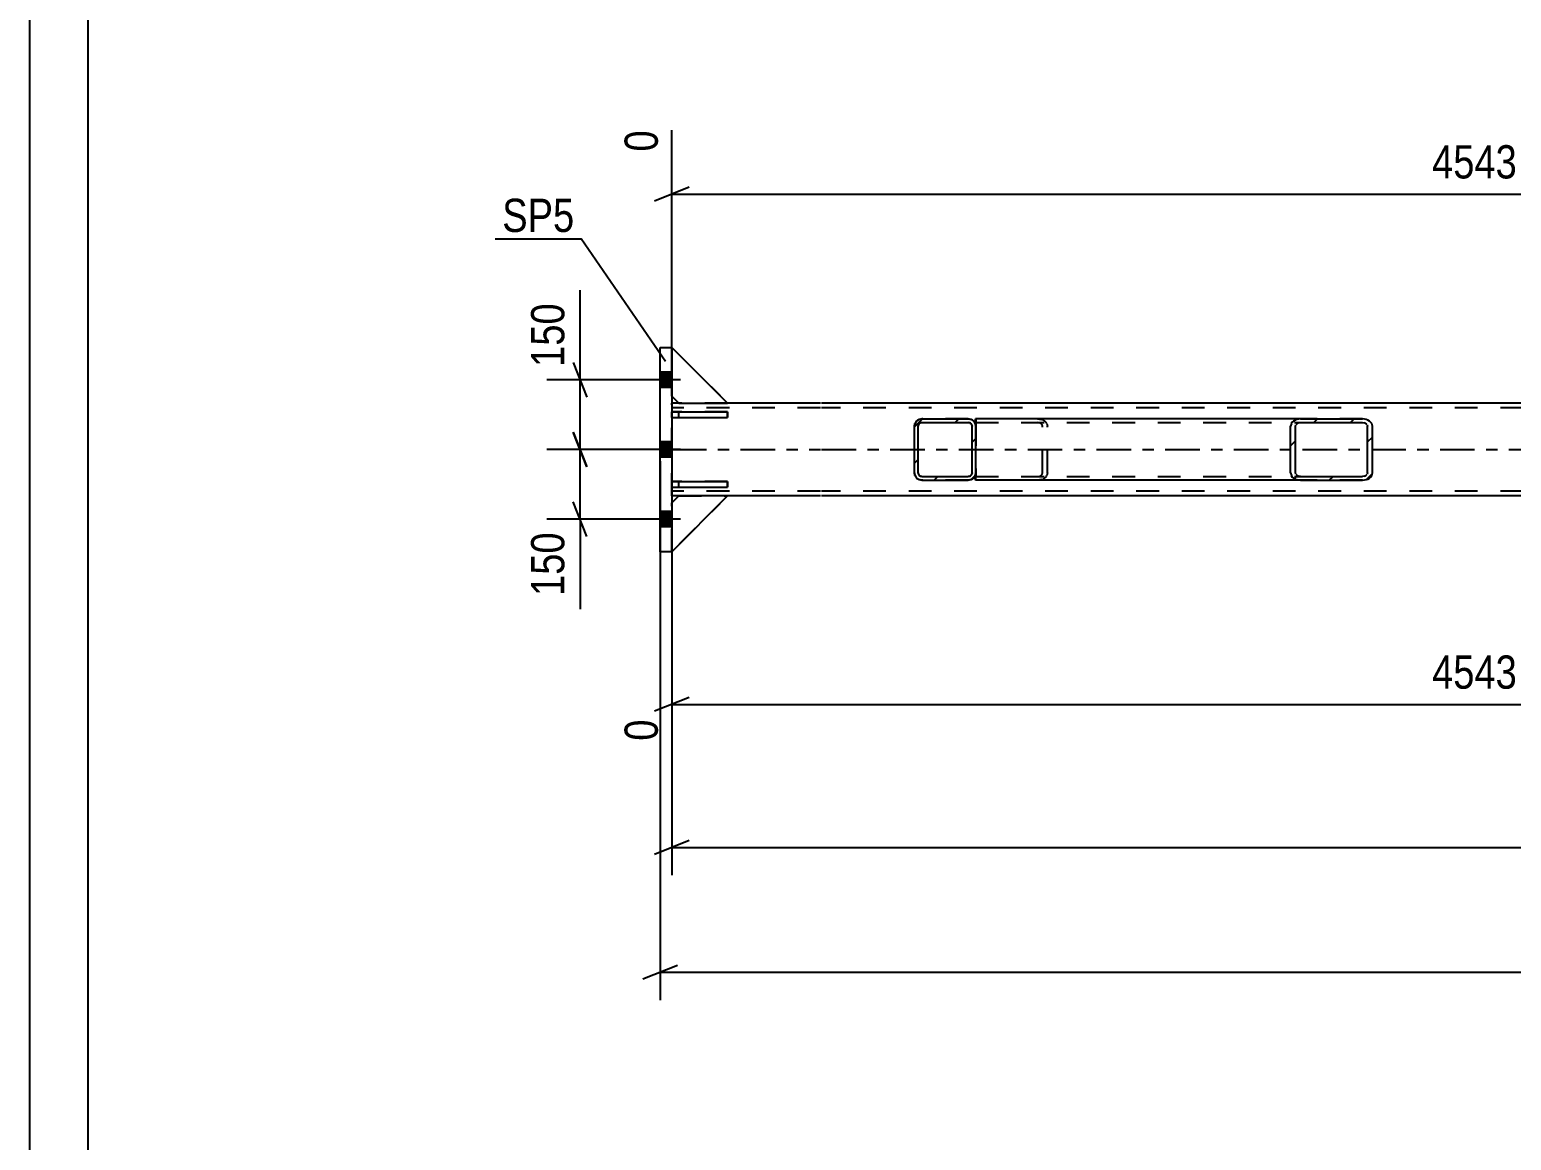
# Model space of a CAD drawing. Header units: millimetres. Extents: x 0 to 841, y 0 to 594.
# Drawn here: x 0 to 127.6, y 167.2 to 262.9 of the extents above; entities that cross this region are included whole.
import ezdxf

# ---------------------------------------------------------------- set-up
doc = ezdxf.new("R2010")
doc.units = ezdxf.units.MM
doc.linetypes.add('DXK_LINE_DOT2', pattern=[3.9198, 1.9599, -1.9599])
doc.linetypes.add('DXK_LINE_DOT3', pattern=[5.9187, 2.979, -0.9799, 0.9799, -0.9799])
doc.styles.add('Arial Narrow', font='ARIALN.TTF', dxfattribs={"height": 0.2})

# ---------------------------------------------------------------- blocks, each defined once
blk = doc.blocks.new('Unknown-761549750-1135')
at = {"color": 5, "linetype": 'Continuous'}
for p, q in [((0, 594), (0, 0)), ((5, 589), (5, 5))]:
    blk.add_line(p, q, dxfattribs=at)
blk = doc.blocks.new('Part-761549750-3082 - 3031')
at = {"color": 2, "linetype": 'Continuous'}
for p, q in [((55.3, 229.98), (55.3, 229.98)), ((55.3, 229.98), (60.1, 229.98)), ((55.3, 229.98), (55.3, 229.5)), ((60.1, 229.98), (60.1, 229.5)), ((55.3, 229.5), (55.3, 229.5)), ((55.3, 229.5), (60.1, 229.5))]:
    blk.add_line(p, q, dxfattribs=at)
at = {"color": 7, "linetype": 'DXK_LINE_DOT2'}
for p, q in [((55.3, 229.5), (55.3, 229.98)), ((55.9, 229.5), (55.9, 229.98))]:
    blk.add_line(p, q, dxfattribs=at)
blk = doc.blocks.new('Part-761549750-3072 - 3031')
at = {"color": 2, "linetype": 'Continuous'}
for p, q in [((60.1, 230.74), (55.3, 235.54)), ((55.9, 230.74), (55.3, 231.34)), ((55.9, 230.74), (60.1, 230.74))]:
    blk.add_line(p, q, dxfattribs=at)
at = {"color": 7, "linetype": 'DXK_LINE_DOT2'}
for p, q in [((55.3, 235.54), (55.3, 231.34)), ((55.3, 235.54), (55.3, 235.54)), ((55.3, 235.54), (60.1, 230.74)), ((55.3, 231.34), (55.3, 235.54)), ((55.3, 231.34), (55.3, 231.34)), ((55.3, 231.34), (55.9, 230.74))]:
    blk.add_line(p, q, dxfattribs=at)
blk = doc.blocks.new('Part-761549750-3053 - 3031')
at = {"color": 2, "linetype": 'Continuous'}
for p, q in [((55.9, 230.74), (55.3, 230.74)), ((68.1, 230.74), (60.1, 230.74)), ((555.88, 230.74), (68.2, 230.74)), ((55.9, 222.74), (55.3, 222.74)), ((68.1, 222.74), (60.1, 222.74)), ((555.88, 222.74), (68.2, 222.74))]:
    blk.add_line(p, q, dxfattribs=at)
at = {"color": 7, "linetype": 'DXK_LINE_DOT2'}
for p, q in [((55.3, 222.74), (55.3, 230.74)), ((68.1, 230.34), (55.3, 230.34)), ((60.1, 230.74), (55.9, 230.74)), ((555.88, 230.34), (68.2, 230.34)), ((68.1, 223.14), (55.3, 223.14)), ((60.1, 222.74), (55.9, 222.74)), ((555.88, 223.14), (68.2, 223.14))]:
    blk.add_line(p, q, dxfattribs=at)
at = {"color": 7, "linetype": 'DXK_LINE_DOT3'}
for p, q in [((55.3, 226.74), (68.1, 226.74)), ((68.2, 226.74), (555.88, 226.74))]:
    blk.add_line(p, q, dxfattribs=at)
blk = doc.blocks.new('Part-761549750-3076 - 3031')
at = {"color": 7, "linetype": 'DXK_LINE_DOT2'}
for p, q in [((55.3, 222.14), (55.9, 222.74)), ((60.1, 222.74), (55.3, 217.94)), ((55.3, 222.14), (55.9, 222.74)), ((55.3, 217.94), (60.1, 222.74)), ((55.3, 217.94), (55.3, 222.14)), ((55.3, 222.14), (55.3, 222.14)), ((55.3, 217.94), (55.3, 222.14)), ((55.9, 222.74), (60.1, 222.74)), ((55.3, 217.94), (55.3, 217.94))]:
    blk.add_line(p, q, dxfattribs=at)
blk = doc.blocks.new('Part-761549750-3088 - 3031')
at = {"color": 7, "linetype": 'DXK_LINE_DOT2'}
for p, q in [((60.1, 229.98), (55.3, 229.98)), ((55.3, 229.5), (55.3, 229.98)), ((55.3, 229.98), (55.3, 229.5)), ((55.9, 229.5), (55.9, 229.98)), ((60.1, 229.5), (60.1, 229.98)), ((55.3, 229.5), (60.1, 229.5))]:
    blk.add_line(p, q, dxfattribs=at)
blk = doc.blocks.new('Part-761549750-3071 - 3031')
at = {"color": 7, "linetype": 'DXK_LINE_DOT2'}
for p, q in [((60.1, 230.74), (55.3, 235.54)), ((55.3, 235.54), (55.3, 231.34)), ((55.3, 235.54), (55.3, 235.54)), ((55.3, 235.54), (60.1, 230.74)), ((55.3, 231.34), (55.3, 235.54)), ((55.9, 230.74), (55.3, 231.34)), ((55.3, 231.34), (55.3, 231.34)), ((55.3, 231.34), (55.9, 230.74)), ((55.9, 230.74), (60.1, 230.74))]:
    blk.add_line(p, q, dxfattribs=at)
blk = doc.blocks.new('Part-761549750-3073 - 3031')
at = {"color": 7, "linetype": 'DXK_LINE_DOT2'}
for p, q in [((60.1, 230.74), (55.3, 235.54)), ((55.3, 235.54), (55.3, 231.34)), ((55.3, 235.54), (55.3, 235.54)), ((55.3, 235.54), (60.1, 230.74)), ((55.3, 231.34), (55.3, 235.54)), ((55.9, 230.74), (55.3, 231.34)), ((55.3, 231.34), (55.3, 231.34)), ((55.3, 231.34), (55.9, 230.74)), ((55.9, 230.74), (60.1, 230.74))]:
    blk.add_line(p, q, dxfattribs=at)
blk = doc.blocks.new('Part-761549750-3074 - 3031')
at = {"color": 7, "linetype": 'DXK_LINE_DOT2'}
for p, q in [((55.3, 222.14), (55.9, 222.74)), ((60.1, 222.74), (55.3, 217.94)), ((55.3, 222.14), (55.9, 222.74)), ((55.3, 217.94), (60.1, 222.74)), ((55.3, 217.94), (55.3, 222.14)), ((55.3, 222.14), (55.3, 222.14)), ((55.3, 217.94), (55.3, 222.14)), ((55.9, 222.74), (60.1, 222.74)), ((55.3, 217.94), (55.3, 217.94))]:
    blk.add_line(p, q, dxfattribs=at)
blk = doc.blocks.new('Part-761549750-3075 - 3031')
at = {"color": 2, "linetype": 'Continuous'}
for p, q in [((55.3, 222.14), (55.9, 222.74)), ((55.3, 217.94), (60.1, 222.74)), ((55.9, 222.74), (55.9, 222.74)), ((60.1, 222.74), (55.9, 222.74)), ((60.1, 222.74), (60.1, 222.74))]:
    blk.add_line(p, q, dxfattribs=at)
at = {"color": 7, "linetype": 'DXK_LINE_DOT2'}
for p, q in [((55.3, 222.14), (55.9, 222.74)), ((60.1, 222.74), (55.3, 217.94)), ((55.3, 217.94), (55.3, 222.14)), ((55.3, 222.14), (55.3, 222.14)), ((55.3, 222.14), (55.3, 217.94)), ((55.3, 217.94), (55.3, 217.94))]:
    blk.add_line(p, q, dxfattribs=at)
blk = doc.blocks.new('Part-761549750-3079 - 3031')
at = {"color": 2, "linetype": 'Continuous'}
for p, q in [((55.3, 223.98), (55.3, 223.98)), ((55.3, 223.98), (60.1, 223.98)), ((55.3, 223.98), (55.3, 223.5)), ((55.3, 223.5), (55.3, 223.5)), ((55.3, 223.5), (60.1, 223.5)), ((60.1, 223.98), (60.1, 223.5))]:
    blk.add_line(p, q, dxfattribs=at)
at = {"color": 7, "linetype": 'DXK_LINE_DOT2'}
for p, q in [((55.3, 223.5), (55.3, 223.98)), ((55.9, 223.5), (55.9, 223.98))]:
    blk.add_line(p, q, dxfattribs=at)
blk = doc.blocks.new('Part-761549750-3085 - 3031')
at = {"color": 7, "linetype": 'DXK_LINE_DOT2'}
for p, q in [((60.1, 223.98), (55.3, 223.98)), ((55.3, 223.5), (55.3, 223.98)), ((55.3, 223.98), (55.3, 223.5)), ((55.3, 223.5), (60.1, 223.5)), ((55.9, 223.5), (55.9, 223.98)), ((60.1, 223.5), (60.1, 223.98))]:
    blk.add_line(p, q, dxfattribs=at)
blk = doc.blocks.new('Part-761549750-3105 - 3031')
at = {"linetype": 'Continuous'}
h = blk.add_hatch(dxfattribs=at)
h.set_pattern_fill('', scale=0.7, style=0, pattern_type=0)
h.set_pattern_definition([(45, (115.117, 224.1456), (-1.57154, 1.57154), [])])
h.paths.add_polyline_path([(114.79, 224.1), (115.12, 224.15), (115.39, 224.28), (115.58, 224.49), (115.64, 224.74), (115.64, 228.74), (115.58, 228.98), (115.39, 229.19), (115.12, 229.33), (114.79, 229.38), (109.45, 229.38), (109.12, 229.33), (108.84, 229.19), (108.66, 228.98), (108.59, 228.74), (108.59, 224.74), (108.66, 224.49), (108.84, 224.28), (109.12, 224.15), (109.45, 224.1)])
h.paths.add_polyline_path([(109.28, 224.44), (109.14, 224.51), (109.05, 224.61), (109.02, 224.74), (109.02, 228.74), (109.05, 228.86), (109.14, 228.96), (109.28, 229.03), (109.45, 229.06), (114.79, 229.06), (114.95, 229.03), (115.09, 228.96), (115.18, 228.86), (115.22, 228.74), (115.22, 224.74), (115.18, 224.61), (115.09, 224.51), (114.95, 224.44), (114.79, 224.42), (109.45, 224.42)])
at = {"color": 2, "linetype": 'Continuous'}
for p, q in [((81.47, 229.06), (81.47, 229.38)), ((81.48, 229.33), (81.47, 229.38)), ((109.45, 229.38), (81.47, 229.38)), ((81.47, 229.06), (81.48, 229.06)), ((81.48, 229.06), (81.47, 229.06)), ((81.48, 229.03), (81.47, 229.06)), ((81.48, 229.33), (81.48, 228.74)), ((108.66, 228.98), (108.59, 228.74)), ((108.59, 224.74), (108.59, 228.74)), ((109.02, 228.74), (109.05, 228.86)), ((109.02, 224.74), (109.02, 228.74)), ((109.45, 229.38), (109.12, 229.33)), ((109.28, 229.03), (109.45, 229.06)), ((109.45, 229.38), (114.79, 229.38)), ((109.45, 229.06), (114.79, 229.06)), ((115.12, 229.33), (114.79, 229.38)), ((114.79, 229.06), (114.95, 229.03)), ((115.18, 228.86), (115.22, 228.74)), ((115.22, 224.74), (115.22, 228.74)), ((115.64, 228.74), (115.58, 228.98)), ((115.64, 224.74), (115.64, 228.74)), ((81.48, 224.49), (81.48, 224.73)), ((108.59, 224.74), (108.66, 224.49)), ((109.05, 224.61), (109.02, 224.74)), ((115.22, 224.74), (115.18, 224.61)), ((115.58, 224.49), (115.64, 224.74)), ((81.47, 224.42), (81.48, 224.44)), ((81.47, 224.42), (81.48, 224.42)), ((81.48, 224.42), (81.47, 224.42)), ((81.47, 224.1), (81.47, 224.42)), ((81.47, 224.1), (81.48, 224.15)), ((109.45, 224.1), (81.47, 224.1)), ((81.48, 224.15), (81.48, 224.49)), ((109.12, 224.15), (109.45, 224.1)), ((109.45, 224.42), (109.28, 224.44)), ((109.45, 224.42), (114.79, 224.42)), ((109.45, 224.1), (114.79, 224.1)), ((114.95, 224.44), (114.79, 224.42)), ((114.79, 224.1), (115.12, 224.15))]:
    blk.add_line(p, q, dxfattribs=at)
at = {"color": 7, "linetype": 'DXK_LINE_DOT2'}
for p, q in [((81.48, 229.06), (114.79, 229.06)), ((81.48, 229.03), (81.48, 224.44)), ((81.48, 224.73), (81.48, 228.74)), ((86.81, 229.38), (87.14, 229.33)), ((86.98, 229.03), (86.81, 229.06)), ((87.24, 228.74), (87.21, 228.86)), ((87.24, 224.74), (87.24, 228.74)), ((87.6, 228.98), (87.67, 228.74)), ((87.67, 224.74), (87.67, 228.74)), ((114.79, 229.38), (109.45, 229.38)), ((87.21, 224.61), (87.24, 224.74)), ((87.67, 224.74), (87.6, 224.49)), ((81.48, 224.42), (114.79, 224.42)), ((86.81, 224.42), (86.98, 224.44)), ((87.14, 224.15), (86.81, 224.1)), ((114.79, 224.1), (109.45, 224.1))]:
    blk.add_line(p, q, dxfattribs=at)
for centre, radius, start, end in [((86.87, 228.65), 0.391, 31.5127, 74.8601), ((86.94, 228.57), 0.783, 31.5127, 74.8601), ((86.87, 224.82), 0.391, 285.1399, 328.4873), ((86.94, 224.9), 0.783, 285.1399, 328.4873)]:
    blk.add_arc(centre, radius, start, end, dxfattribs=at)
at = {"color": 2, "linetype": 'Continuous'}
for centre, radius, start, end in [((109.32, 228.57), 0.783, 105.1399, 148.4873), ((109.38, 228.65), 0.391, 105.1399, 148.4873), ((114.85, 228.65), 0.391, 31.5127, 74.8601), ((114.91, 228.57), 0.783, 31.5127, 74.8601), ((109.38, 224.82), 0.391, 211.5127, 254.8601), ((114.85, 224.82), 0.391, 285.1399, 328.4873), ((109.32, 224.9), 0.783, 211.5127, 254.8601), ((114.91, 224.9), 0.783, 285.1399, 328.4873)]:
    blk.add_arc(centre, radius, start, end, dxfattribs=at)
blk = doc.blocks.new('Bolt-761549750-3119 - 3031')
at = {"linetype": 'Continuous'}
for points in [[(54.3, 233.4), (54.3, 232.08), (55.3, 232.08), (55.3, 233.4)], [(54.3, 233.4), (54.3, 232.08), (55.3, 232.08), (55.3, 233.4)], [(54.3, 233.4), (54.3, 232.08), (55.3, 232.08), (55.3, 233.4)], [(54.3, 233.4), (54.3, 232.08), (55.3, 232.08), (55.3, 233.4)], [(54.3, 227.4), (54.3, 226.08), (55.3, 226.08), (55.3, 227.4)], [(54.3, 227.4), (54.3, 226.08), (55.3, 226.08), (55.3, 227.4)], [(54.3, 221.4), (54.3, 220.08), (55.3, 220.08), (55.3, 221.4)], [(54.3, 221.4), (54.3, 220.08), (55.3, 220.08), (55.3, 221.4)], [(54.3, 221.4), (54.3, 220.08), (55.3, 220.08), (55.3, 221.4)], [(54.3, 221.4), (54.3, 220.08), (55.3, 220.08), (55.3, 221.4)]]:
    blk.add_hatch(color=1, dxfattribs=at).paths.add_polyline_path(points)
at = {"color": 1, "linetype": 'Continuous'}
for p, q in [((56.06, 232.74), (51.3, 232.74)), ((56.06, 232.74), (51.3, 232.74)), ((56.06, 232.74), (51.3, 232.74)), ((56.06, 232.74), (51.3, 232.74)), ((55.3, 233.4), (54.3, 233.4)), ((55.3, 233.4), (54.3, 233.4)), ((55.3, 233.4), (54.3, 233.4)), ((55.3, 233.4), (54.3, 233.4)), ((55.3, 232.08), (54.3, 232.08)), ((55.3, 232.08), (54.3, 232.08)), ((55.3, 232.08), (54.3, 232.08)), ((55.3, 232.08), (54.3, 232.08)), ((55.3, 227.4), (54.3, 227.4)), ((55.3, 227.4), (54.3, 227.4)), ((56.06, 226.74), (51.3, 226.74)), ((56.06, 226.74), (51.3, 226.74)), ((55.3, 226.08), (54.3, 226.08)), ((55.3, 226.08), (54.3, 226.08)), ((55.3, 221.4), (54.3, 221.4)), ((55.3, 221.4), (54.3, 221.4)), ((55.3, 221.4), (54.3, 221.4)), ((55.3, 221.4), (54.3, 221.4)), ((56.06, 220.74), (51.3, 220.74)), ((56.06, 220.74), (51.3, 220.74)), ((56.06, 220.74), (51.3, 220.74)), ((56.06, 220.74), (51.3, 220.74)), ((55.3, 220.08), (54.3, 220.08)), ((55.3, 220.08), (54.3, 220.08)), ((55.3, 220.08), (54.3, 220.08)), ((55.3, 220.08), (54.3, 220.08))]:
    blk.add_line(p, q, dxfattribs=at)
blk = doc.blocks.new('Part-761549750-3125 - 3031')
at = {"linetype": 'Continuous'}
h = blk.add_hatch(dxfattribs=at)
h.set_pattern_fill('', scale=0.7, style=0, pattern_type=0)
h.set_pattern_definition([(45, (81.0807, 224.1456), (-1.57154, 1.57154), [])])
h.paths.add_polyline_path([(80.84, 224.1), (81.08, 224.15), (81.29, 224.28), (81.43, 224.49), (81.48, 224.74), (81.48, 228.74), (81.43, 228.98), (81.29, 229.19), (81.08, 229.33), (80.84, 229.38), (76.84, 229.38), (76.59, 229.33), (76.38, 229.19), (76.24, 228.98), (76.2, 228.74), (76.2, 224.74), (76.24, 224.49), (76.38, 224.28), (76.59, 224.15), (76.84, 224.1)])
h.paths.add_polyline_path([(76.71, 224.44), (76.61, 224.51), (76.54, 224.61), (76.52, 224.74), (76.52, 228.74), (76.54, 228.86), (76.61, 228.96), (76.71, 229.03), (76.84, 229.06), (80.84, 229.06), (80.96, 229.03), (81.06, 228.96), (81.13, 228.86), (81.16, 228.74), (81.16, 224.74), (81.13, 224.61), (81.06, 224.51), (80.96, 224.44), (80.84, 224.42), (76.84, 224.42)])
at = {"color": 2, "linetype": 'Continuous'}
for p, q in [((76.2, 228.74), (76.24, 228.98)), ((76.24, 228.98), (76.2, 228.74)), ((76.2, 224.74), (76.2, 228.74)), ((76.2, 224.74), (76.2, 228.74)), ((76.52, 228.74), (76.54, 228.86)), ((76.52, 224.74), (76.52, 228.74)), ((76.84, 229.38), (76.59, 229.33)), ((76.71, 229.03), (76.84, 229.06)), ((76.84, 229.38), (80.84, 229.38)), ((76.84, 229.06), (80.84, 229.06)), ((81.08, 229.33), (80.84, 229.38)), ((80.84, 229.06), (80.96, 229.03)), ((81.16, 228.74), (81.13, 228.86)), ((81.13, 228.86), (81.16, 228.74)), ((81.16, 224.74), (81.16, 228.74)), ((81.16, 224.74), (81.16, 228.74)), ((81.48, 228.74), (81.43, 228.98)), ((81.48, 224.74), (81.48, 228.74)), ((76.24, 224.49), (76.2, 224.74)), ((76.2, 224.74), (76.24, 224.49)), ((76.54, 224.61), (76.52, 224.74)), ((81.13, 224.61), (81.16, 224.74)), ((81.16, 224.74), (81.13, 224.61)), ((81.43, 224.49), (81.48, 224.74)), ((76.59, 224.15), (76.84, 224.1)), ((76.84, 224.42), (76.71, 224.44)), ((76.84, 224.42), (80.84, 224.42)), ((76.84, 224.1), (80.84, 224.1)), ((80.96, 224.44), (80.84, 224.42)), ((80.84, 224.1), (81.08, 224.15))]:
    blk.add_line(p, q, dxfattribs=at)
at = {"color": 7, "linetype": 'DXK_LINE_DOT2'}
for p, q in [((76.2, 228.74), (76.2, 228.74)), ((76.54, 228.86), (76.52, 228.74)), ((76.52, 228.74), (76.52, 228.74)), ((76.52, 224.74), (76.52, 228.74)), ((76.54, 228.86), (76.54, 228.86)), ((76.59, 229.33), (76.84, 229.38)), ((76.84, 229.06), (76.71, 229.03)), ((80.84, 229.38), (76.84, 229.38)), ((76.84, 229.06), (76.84, 229.06)), ((76.84, 229.06), (80.84, 229.06)), ((80.84, 229.38), (81.08, 229.33)), ((80.84, 229.06), (80.84, 229.06)), ((80.96, 229.03), (80.84, 229.06)), ((81.16, 228.74), (81.16, 228.74)), ((81.43, 228.98), (81.48, 228.74)), ((81.48, 224.74), (81.48, 228.74)), ((81.48, 228.74), (81.48, 228.74)), ((76.2, 224.74), (76.2, 224.74)), ((76.52, 224.74), (76.52, 224.74)), ((76.52, 224.74), (76.52, 224.73)), ((76.52, 224.73), (76.54, 224.61)), ((81.16, 224.74), (81.16, 224.74)), ((81.48, 224.74), (81.43, 224.49)), ((81.48, 224.74), (81.48, 224.74)), ((76.84, 224.1), (76.59, 224.15)), ((76.71, 224.44), (76.84, 224.42)), ((76.84, 224.42), (76.84, 224.42)), ((76.84, 224.42), (80.84, 224.42)), ((76.84, 224.1), (76.84, 224.1)), ((80.84, 224.1), (76.84, 224.1)), ((80.84, 224.42), (80.96, 224.44)), ((80.84, 224.42), (80.84, 224.42)), ((81.08, 224.15), (80.84, 224.1))]:
    blk.add_line(p, q, dxfattribs=at)
for centre, radius, start, end in [((76.84, 228.74), 0.64, 112.5, 157.5), ((76.84, 228.74), 0.32, 112.5, 157.5), ((80.84, 228.74), 0.32, 22.5, 67.5), ((80.84, 228.74), 0.64, 22.5, 67.5), ((76.84, 224.74), 0.32, 202.5, 247.5), ((80.84, 224.74), 0.32, 292.5, 337.5), ((76.84, 224.74), 0.64, 202.5, 247.5), ((80.84, 224.74), 0.64, 292.5, 337.5)]:
    blk.add_arc(centre, radius, start, end, dxfattribs=at)
at = {"color": 2, "linetype": 'Continuous'}
for centre, radius, start, end in [((76.84, 228.74), 0.64, 112.5, 157.5), ((76.84, 228.74), 0.32, 112.5, 157.5), ((80.84, 228.74), 0.32, 22.5, 67.5), ((80.84, 228.74), 0.64, 22.5, 67.5), ((76.84, 224.74), 0.32, 202.5, 247.5), ((80.84, 224.74), 0.32, 292.5, 337.5), ((76.84, 224.74), 0.64, 202.5, 247.5), ((80.84, 224.74), 0.64, 292.5, 337.5)]:
    blk.add_arc(centre, radius, start, end, dxfattribs=at)
blk = doc.blocks.new('Part-761549750-3148 - 3031')
at = {"color": 2, "linetype": 'Continuous'}
for p, q in [((54.3, 217.94), (54.3, 235.54)), ((54.3, 235.54), (55.3, 235.54)), ((55.3, 235.54), (55.3, 217.94)), ((55.3, 217.94), (54.3, 217.94))]:
    blk.add_line(p, q, dxfattribs=at)
at = {"color": 7, "linetype": 'DXK_LINE_DOT2'}
for p, q in [((54.3, 217.94), (54.3, 235.54)), ((55.3, 235.54), (55.3, 217.94))]:
    blk.add_line(p, q, dxfattribs=at)
blk = doc.blocks.new('StraightDimension-761549750-3194 - 3031')
at = {"color": 7, "linetype": 'Continuous'}
for p, q in [((46.8, 228.24), (48, 225.24)), ((53.3, 226.74), (44.55, 226.74)), ((47.4, 220.74), (47.4, 226.74)), ((48, 219.24), (46.8, 222.24)), ((53.3, 220.74), (44.55, 220.74)), ((47.4, 220.74), (47.4, 213)), ((47.4, 220.74), (47.4, 213))]:
    blk.add_line(p, q, dxfattribs=at)
at = {"color": 0}
blk.add_wipeout([(46.65, 220.21), (42.45, 220.21), (42.45, 213.53), (46.65, 213.53)], dxfattribs=at)
at = {"color": 3, "style": 'Arial Narrow'}
blk.add_text('150', height=2.863, rotation=90.0002, dxfattribs=at).set_placement((46.05, 214.13))
blk = doc.blocks.new('StraightDimension-761549750-3181 - 3031')
at = {"color": 7, "linetype": 'Continuous'}
for p, q in [((47.4, 232.74), (47.4, 240.47)), ((47.4, 232.74), (47.4, 240.47)), ((46.8, 234.24), (48, 231.24)), ((53.3, 232.74), (44.55, 232.74)), ((47.4, 226.74), (47.4, 232.74)), ((48, 225.24), (46.8, 228.24)), ((53.3, 226.74), (44.55, 226.74))]:
    blk.add_line(p, q, dxfattribs=at)
at = {"color": 0}
blk.add_wipeout([(46.65, 239.95), (42.45, 239.95), (42.45, 233.26), (46.65, 233.26)], dxfattribs=at)
at = {"color": 3, "style": 'Arial Narrow'}
blk.add_text('150', height=2.863, rotation=90.0002, dxfattribs=at).set_placement((46.05, 233.86))
blk = doc.blocks.new('StraightDimension-761549750-3238 - 3031')
at = {"color": 7, "linetype": 'Continuous'}
for p, q in [((55.3, 221.74), (55.3, 201.66)), ((193.57, 219.37), (193.57, 196.18)), ((56.8, 205.39), (53.8, 204.19)), ((55.3, 204.79), (193.57, 204.79)), ((192.07, 204.19), (195.07, 205.39))]:
    blk.add_line(p, q, dxfattribs=at)
at = {"color": 0}
blk.add_wipeout([(128.69, 205.54), (128.69, 209.74), (120.18, 209.74), (120.18, 205.54)], dxfattribs=at)
at = {"color": 3, "style": 'Arial Narrow'}
blk.add_text('4543', height=2.863, dxfattribs=at).set_placement((120.78, 206.14))
at = {"color": 0, "linetype": 'Continuous'}
for points in [[(54.7, 204.09), (50.5, 204.09), (50.5, 201.06), (54.7, 201.06)], [(192.97, 204.09), (188.77, 204.09), (188.77, 195.58), (192.97, 195.58)]]:
    blk.add_wipeout(points, dxfattribs=at)
at = {"color": 3, "linetype": 'Continuous', "style": 'Arial Narrow'}
for s, height, p in [('0', 2.86, (54.1, 201.66)), ('4543', 2.863, (192.37, 196.18))]:
    blk.add_text(s, height=height, rotation=90.0002, dxfattribs=at).set_placement(p)
blk = doc.blocks.new('StraightDimension-761549750-3303 - 3031')
at = {"color": 7, "linetype": 'Continuous'}
for p, q in [((193.57, 241.64), (193.57, 257.35)), ((55.3, 231.74), (55.3, 254.24)), ((56.8, 249.34), (53.8, 248.14)), ((192.07, 248.14), (195.07, 249.34)), ((55.3, 248.74), (193.57, 248.74))]:
    blk.add_line(p, q, dxfattribs=at)
at = {"color": 0}
blk.add_wipeout([(128.69, 249.49), (128.69, 253.69), (120.18, 253.69), (120.18, 249.49)], dxfattribs=at)
at = {"color": 3, "style": 'Arial Narrow'}
blk.add_text('4543', height=2.863, dxfattribs=at).set_placement((120.78, 250.09))
at = {"color": 0, "linetype": 'Continuous'}
for points in [[(192.97, 257.95), (188.77, 257.95), (188.77, 249.44), (192.97, 249.44)], [(54.7, 254.84), (50.5, 254.84), (50.5, 251.81), (54.7, 251.81)]]:
    blk.add_wipeout(points, dxfattribs=at)
at = {"color": 3, "linetype": 'Continuous', "style": 'Arial Narrow'}
for s, height, p in [('4543', 2.863, (192.37, 250.04)), ('0', 2.86, (54.1, 252.41))]:
    blk.add_text(s, height=height, rotation=90.0002, dxfattribs=at).set_placement(p)
blk = doc.blocks.new('StraightDimension-761549750-3370 - 3031')
at = {"color": 7, "linetype": 'Continuous'}
for p, q in [((54.3, 225.74), (54.3, 179.31)), ((55.8, 182.31), (52.8, 181.11)), ((54.3, 181.71), (569.78, 181.71))]:
    blk.add_line(p, q, dxfattribs=at)
blk = doc.blocks.new('StraightDimension-761549750-6667 - 3031')
at = {"color": 7, "linetype": 'Continuous'}
for p, q in [((55.3, 216.94), (55.3, 190.07)), ((56.8, 193.07), (53.8, 191.87)), ((55.3, 192.47), (568.78, 192.47))]:
    blk.add_line(p, q, dxfattribs=at)
blk = doc.blocks.new('Mark-761549750-3144 - 3031')
at = {"color": 0}
blk.add_wipeout([(46.91, 245.48), (46.91, 248.48), (40.7, 248.48), (40.7, 245.48)], dxfattribs=at)
blk.add_wipeout([(46.91, 245.48), (46.91, 248.48), (40.7, 248.48), (40.7, 245.48)], dxfattribs=at)
at = {"color": 30, "linetype": 'Continuous'}
for p in [(40.1, 244.88), (54.76, 234.32)]:
    blk.add_line(p, (47.51, 244.88), dxfattribs=at)
at = {"color": 3, "style": 'Arial Narrow'}
blk.add_text('SP5', height=2.863, dxfattribs=at).set_placement((40.7, 245.48))

msp = doc.modelspace()

# ---------------------------------------------------------------- block references
for name in ['Unknown-761549750-1135', 'Part-761549750-3148 - 3031', 'Part-761549750-3072 - 3031', 'Part-761549750-3071 - 3031', 'Part-761549750-3073 - 3031', 'Bolt-761549750-3119 - 3031', 'Part-761549750-3053 - 3031', 'Part-761549750-3082 - 3031', 'Part-761549750-3088 - 3031', 'Part-761549750-3125 - 3031', 'Part-761549750-3105 - 3031', 'Part-761549750-3079 - 3031', 'Part-761549750-3085 - 3031', 'Part-761549750-3076 - 3031', 'Part-761549750-3074 - 3031', 'Part-761549750-3075 - 3031']:
    msp.add_blockref(name, (0, 0))

# ---------------------------------------------------------------- next in the draw order: block references
msp.add_blockref('StraightDimension-761549750-3194 - 3031', (0, 0))

# ---------------------------------------------------------------- next in the draw order: block references
for name in ['StraightDimension-761549750-3181 - 3031', 'StraightDimension-761549750-3238 - 3031']:
    msp.add_blockref(name, (0, 0))

# ---------------------------------------------------------------- next in the draw order: block references
for name in ['StraightDimension-761549750-3303 - 3031', 'StraightDimension-761549750-3370 - 3031']:
    msp.add_blockref(name, (0, 0))

# ---------------------------------------------------------------- next in the draw order: block references
for name in ['Mark-761549750-3144 - 3031', 'StraightDimension-761549750-6667 - 3031']:
    msp.add_blockref(name, (0, 0))

doc.saveas('drawing.dxf')
